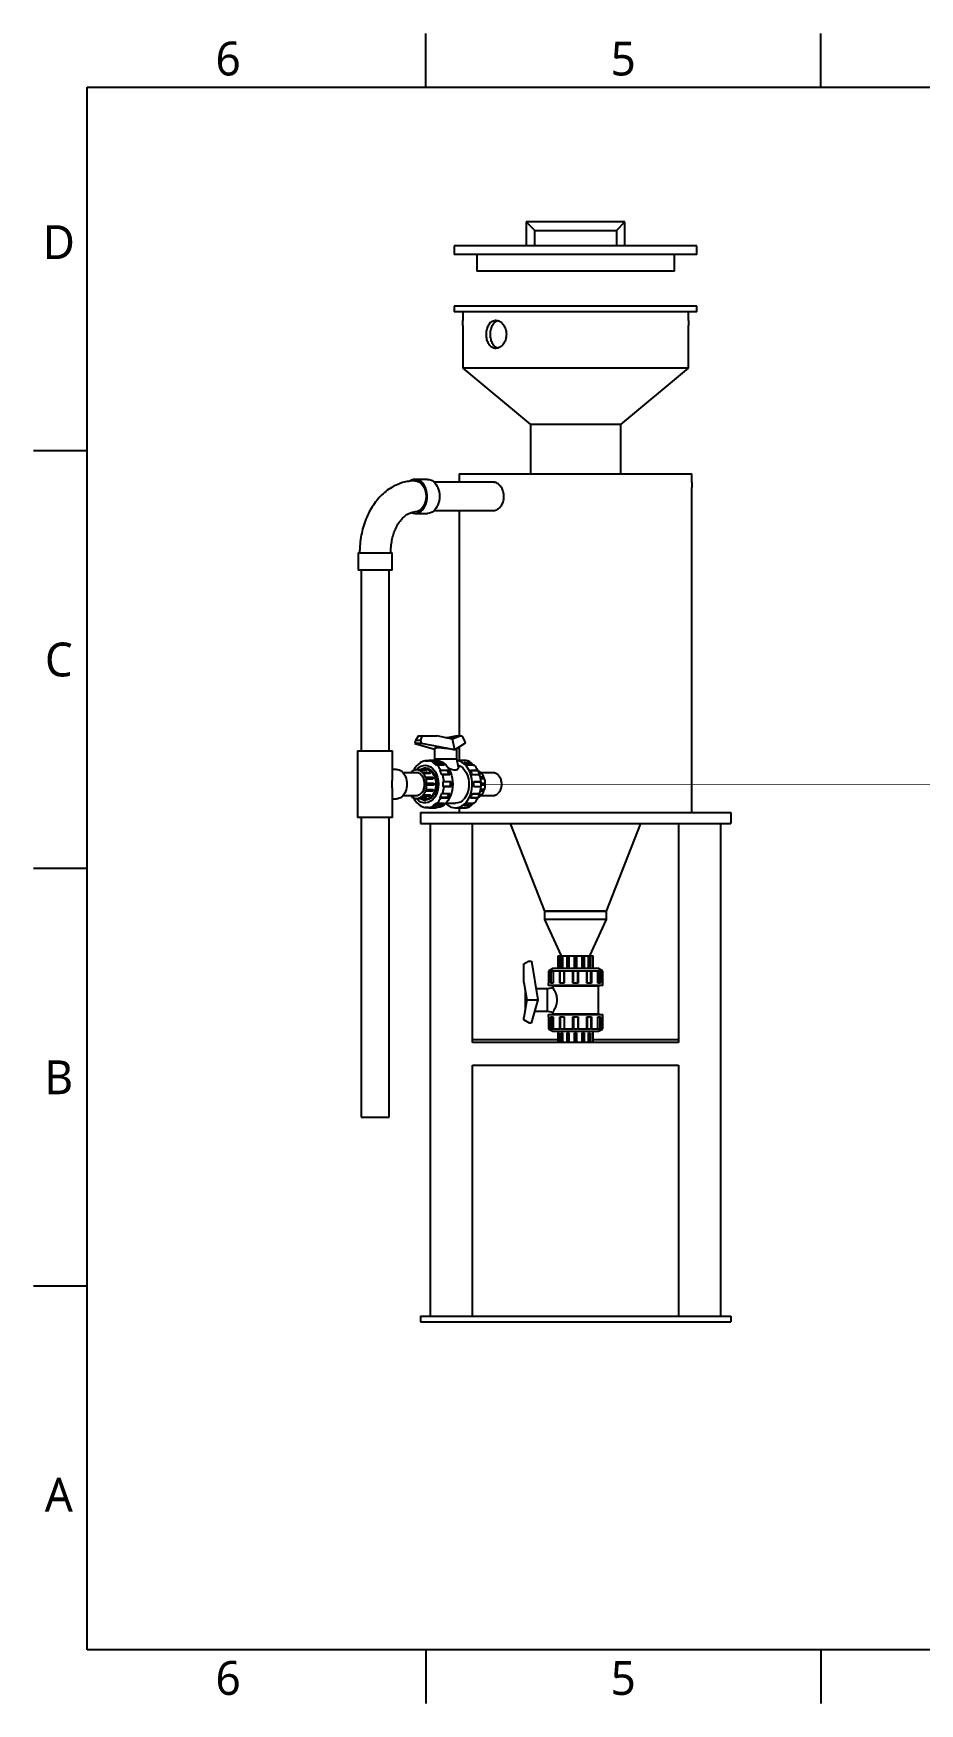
# Model space of a CAD drawing. Extents: x 1 to 420, y 0 to 296.
# Drawn here: x 1 to 158, y 0.5 to 296.5 of the extents above; entities that cross this region are included whole.
import ezdxf

# ---------------------------------------------------------------- set-up
doc = ezdxf.new("R2010")
doc.units = 0
doc.header["$LTSCALE"] = 12.7
doc.header["$MEASUREMENT"] = 0
for name, color, linetype in [('BORDER_FRAME', 7, 'CONTINUOUS'), ('BORDER_ZONES', 7, 'CONTINUOUS'), ('VISIBLE', 7, 'CONTINUOUS')]:
    doc.layers.add(name, color=color, linetype=linetype)
doc.styles.add('ONSHAPE-STANDARD', font='NotoSans-Regular.ttf')

msp = doc.modelspace()

# ---------------------------------------------------------------- linework, layer by layer
at = {"layer": 'BORDER_FRAME'}
for p, q in [((10.5, 10), (10.5, 287)), ((10.5, 287), (410.5, 287)), ((410.5, 10), (10.5, 10))]:
    msp.add_line(p, q, dxfattribs=at)
at = {"layer": 'BORDER_ZONES'}
for p, q in [((70.5, 287), (70.5, 296.5)), ((140.5, 287), (140.5, 296.5)), ((10.5, 222.5), (1, 222.5)), ((10.5, 148.5), (1, 148.5)), ((10.5, 74.5), (1, 74.5)), ((70.5, 10), (70.5, 0.5)), ((140.5, 10), (140.5, 0.5))]:
    msp.add_line(p, q, dxfattribs=at)
at = {"layer": 'VISIBLE'}
for p, q in [((88.31, 263.09), (88.31, 258.84)), ((105.81, 263.09), (88.31, 263.09)), ((89.81, 261.59), (88.31, 263.09)), ((89.81, 258.84), (89.81, 261.59)), ((89.81, 261.59), (104.31, 261.59)), ((104.31, 261.59), (105.81, 263.09)), ((104.31, 261.59), (104.31, 258.84)), ((105.81, 258.84), (105.81, 263.09)), ((75.56, 258.84), (75.56, 257.34)), ((118.56, 258.84), (75.56, 258.84)), ((118.56, 257.34), (118.56, 258.84)), ((118.56, 257.34), (75.56, 257.34)), ((79.56, 257.34), (79.56, 254.34)), ((114.56, 254.34), (114.56, 257.34)), ((114.56, 254.34), (79.56, 254.34)), ((75.56, 248.17), (75.56, 247.17)), ((118.56, 248.17), (75.56, 248.17)), ((118.56, 247.17), (75.56, 247.17)), ((77.06, 247.17), (77.06, 245.6)), ((117.06, 245.59), (117.06, 247.17)), ((118.56, 247.17), (118.56, 248.17)), ((77.06, 244.75), (77.06, 237.17)), ((82.92, 245.67), (83.28, 245.62)), ((117.06, 244.75), (117.06, 244.75)), ((117.06, 237.17), (117.06, 244.75)), ((77.06, 237.17), (89.06, 227.17)), ((117.06, 237.17), (77.06, 237.17)), ((105.06, 227.17), (117.06, 237.17)), ((89.06, 227.17), (89.06, 218.45)), ((105.06, 227.17), (89.06, 227.17)), ((105.06, 218.45), (105.06, 227.17)), ((70.81, 217.47), (68.62, 217.47)), ((82.76, 216.95), (72.01, 216.95)), ((76.46, 218.45), (76.46, 216.95)), ((76.46, 218.45), (117.66, 218.45)), ((117.66, 216.89), (117.66, 218.45)), ((117.66, 158.45), (117.66, 216)), ((68.62, 211.42), (70.81, 211.42)), ((72.01, 211.95), (82.76, 211.95)), ((76.46, 211.95), (76.46, 172.01)), ((82.49, 211.95), (82.71, 211.97)), ((58.52, 204.45), (58.52, 201.35)), ((58.52, 204.45), (64.57, 204.45)), ((64.57, 201.35), (64.57, 204.45)), ((64.57, 201.35), (58.52, 201.35)), ((59.05, 201.35), (59.05, 169.35)), ((64.05, 169.35), (64.05, 201.35)), ((69.22, 172.01), (68.72, 171.18)), ((69.22, 172.01), (69.85, 172.01)), ((69.62, 171.18), (69.85, 172.01)), ((69.85, 172.01), (72.49, 172.01)), ((75.24, 171.45), (72.49, 172.01)), ((73.87, 171.73), (75.67, 171.73)), ((74.35, 171.73), (75.85, 172.01)), ((75.67, 171.73), (74.86, 171.53)), ((76.72, 172.01), (75.24, 171.45)), ((75.85, 172.01), (76.72, 172.01)), ((76.72, 172.01), (76.89, 172.01)), ((76.89, 172.01), (77.43, 171)), ((58.43, 169.35), (58.43, 157.55)), ((58.43, 169.35), (64.63, 169.35)), ((64.63, 164.8), (64.63, 169.35)), ((68.72, 171.18), (68.6, 170.63)), ((69.75, 170.63), (68.6, 170.63)), ((68.6, 170.63), (72.04, 169.64)), ((69.62, 171.18), (68.72, 171.18)), ((69.75, 170.63), (69.62, 171.18)), ((75.68, 169.54), (69.75, 170.63)), ((72.04, 169.76), (72.04, 167.85)), ((75.68, 169.54), (75.24, 171.45)), ((75.68, 169.54), (75.46, 169.54)), ((77.5, 170.72), (75.68, 169.54)), ((76.04, 167.85), (76.04, 169.77)), ((76.46, 170.04), (76.46, 167.62)), ((77.43, 171), (77.5, 170.72)), ((65.34, 166.05), (64.63, 166.05)), ((68.37, 165.9), (68.47, 165.9)), ((68.39, 165.87), (68.37, 165.9)), ((68.57, 165.93), (68.39, 165.87)), ((68.59, 165.97), (68.57, 165.93)), ((70.58, 166), (68.88, 166)), ((68.98, 166.82), (69.07, 166.82)), ((69.19, 165.93), (69.17, 165.97)), ((69.17, 165.97), (70.47, 165.97)), ((69.19, 165.93), (70.48, 165.93)), ((69.37, 165.87), (69.19, 165.93)), ((69.39, 165.9), (69.37, 165.87)), ((70.68, 165.9), (69.39, 165.9)), ((70.41, 167.62), (71.09, 167.62)), ((70.99, 167.53), (70.43, 167.53)), ((70.47, 165.97), (70.48, 165.93)), ((70.48, 165.93), (70.58, 165.9)), ((72.37, 167.62), (71.09, 167.62)), ((73.23, 167.18), (71.91, 167.18)), ((71.93, 167.3), (73.22, 167.3)), ((72.04, 167.85), (72.01, 167.65)), ((76.04, 167.85), (72.04, 167.85)), ((72.31, 167.65), (72.04, 167.65)), ((73.8, 166.82), (72.52, 166.82)), ((74.39, 165.84), (73.07, 165.84)), ((73.14, 165.95), (74.42, 165.95)), ((73.23, 167.18), (73.22, 167.3)), ((73.67, 166.82), (73.23, 167.18)), ((74.39, 165.84), (74.42, 165.95)), ((74.68, 165.14), (74.39, 165.84)), ((76.29, 166.46), (76.04, 167.85)), ((77.67, 167.62), (76.38, 167.62)), ((77.23, 167.3), (78.51, 167.3)), ((77.41, 167.18), (78.57, 167.18)), ((79.1, 166.82), (77.81, 166.82)), ((78.43, 165.95), (79.72, 165.95)), ((78.49, 165.84), (79.73, 165.84)), ((69.02, 165.45), (66.52, 165.45)), ((67.84, 165.5), (67.8, 165.45)), ((67.84, 165.54), (67.84, 165.5)), ((69.92, 165.54), (71.21, 165.54)), ((69.92, 165.5), (69.92, 165.54)), ((70.06, 165.33), (69.92, 165.5)), ((69.92, 165.5), (71.21, 165.5)), ((70.09, 165.34), (70.06, 165.33)), ((71.38, 165.34), (70.09, 165.34)), ((70.44, 164.66), (70.45, 164.69)), ((70.52, 164.42), (70.44, 164.66)), ((70.44, 164.66), (71.74, 164.66)), ((70.45, 164.69), (71.75, 164.69)), ((70.52, 164.42), (71.82, 164.42)), ((70.55, 164.41), (70.52, 164.42)), ((71.84, 164.41), (70.55, 164.41)), ((70.66, 163.58), (70.68, 163.61)), ((70.66, 163.58), (71.95, 163.58)), ((70.66, 163.32), (70.66, 163.58)), ((70.68, 163.29), (70.66, 163.32)), ((70.66, 163.32), (71.95, 163.32)), ((70.68, 163.61), (71.97, 163.61)), ((71.97, 163.29), (70.68, 163.29)), ((71.21, 165.54), (71.21, 165.5)), ((71.21, 165.5), (71.35, 165.34)), ((71.75, 164.69), (71.74, 164.66)), ((71.74, 164.66), (71.82, 164.42)), ((71.82, 164.42), (71.84, 164.41)), ((71.97, 163.61), (71.95, 163.58)), ((71.95, 163.58), (71.95, 163.32)), ((71.95, 163.32), (71.97, 163.29)), ((74.68, 165.14), (73.35, 165.14)), ((74.76, 165.12), (73.48, 165.12)), ((74.92, 163.85), (73.6, 163.85)), ((74.92, 163.05), (73.6, 163.05)), ((73.7, 163.93), (74.99, 163.93)), ((74.99, 162.97), (73.7, 162.97)), ((74.76, 165.12), (74.68, 165.14)), ((74.92, 163.85), (74.99, 163.93)), ((74.92, 163.05), (74.92, 163.85)), ((74.99, 162.97), (74.92, 163.05)), ((78.76, 165.14), (80.01, 165.14)), ((80.06, 165.12), (78.77, 165.12)), ((79, 163.93), (80.28, 163.93)), ((79, 163.85), (80.26, 163.85)), ((79, 163.05), (80.26, 163.05)), ((80.28, 162.97), (79, 162.97)), ((79.86, 165.54), (80.24, 165.54)), ((80.24, 165.5), (79.88, 165.5)), ((80.41, 165.34), (79.94, 165.34)), ((80.17, 164.69), (80.78, 164.69)), ((80.77, 164.66), (80.18, 164.66)), ((80.85, 164.42), (80.22, 164.42)), ((80.87, 164.41), (80.22, 164.41)), ((80.24, 165.54), (80.24, 165.5)), ((80.24, 165.5), (80.38, 165.34)), ((80.26, 163.61), (81, 163.61)), ((80.98, 163.58), (80.26, 163.58)), ((80.98, 163.32), (80.26, 163.32)), ((81, 163.29), (80.26, 163.29)), ((82.74, 165.45), (80.28, 165.45)), ((80.78, 164.69), (80.77, 164.66)), ((80.77, 164.66), (80.85, 164.42)), ((80.85, 164.42), (80.87, 164.41)), ((81, 163.61), (80.98, 163.58)), ((80.98, 163.58), (80.98, 163.32)), ((80.98, 163.32), (81, 163.29)), ((82.71, 165.43), (82.49, 165.45)), ((64.63, 157.55), (64.63, 162.1)), ((64.63, 160.85), (65.34, 160.85)), ((66.52, 161.45), (69.02, 161.45)), ((67.8, 161.45), (67.84, 161.4)), ((67.84, 161.4), (67.84, 161.36)), ((68.37, 161), (68.39, 161.03)), ((68.47, 161), (68.37, 161)), ((68.39, 161.03), (68.57, 160.97)), ((68.57, 160.97), (68.59, 160.93)), ((68.88, 160.9), (70.58, 160.9)), ((69.07, 160.07), (68.98, 160.07)), ((69.17, 160.93), (69.19, 160.97)), ((70.47, 160.93), (69.17, 160.93)), ((69.19, 160.97), (69.37, 161.03)), ((69.19, 160.97), (70.48, 160.97)), ((69.37, 161.03), (69.39, 161)), ((69.39, 161), (70.68, 161)), ((69.92, 161.4), (70.06, 161.56)), ((69.92, 161.36), (69.92, 161.4)), ((69.92, 161.4), (71.21, 161.4)), ((71.21, 161.36), (69.92, 161.36)), ((70.06, 161.56), (70.09, 161.56)), ((70.09, 161.56), (71.38, 161.56)), ((70.44, 162.24), (70.52, 162.48)), ((70.44, 162.24), (71.74, 162.24)), ((70.45, 162.2), (70.44, 162.24)), ((71.75, 162.2), (70.45, 162.2)), ((70.48, 160.97), (70.47, 160.93)), ((70.58, 161), (70.48, 160.97)), ((70.52, 162.48), (70.55, 162.49)), ((70.52, 162.48), (71.82, 162.48)), ((70.55, 162.49), (71.84, 162.49)), ((71.35, 161.56), (71.21, 161.4)), ((71.21, 161.4), (71.21, 161.36)), ((71.82, 162.48), (71.74, 162.24)), ((71.74, 162.24), (71.75, 162.2)), ((71.84, 162.49), (71.82, 162.48)), ((72.52, 160.07), (73.8, 160.07)), ((74.39, 161.06), (73.07, 161.06)), ((74.42, 160.95), (73.14, 160.95)), ((73.23, 159.72), (73.67, 160.07)), ((74.68, 161.76), (73.35, 161.76)), ((73.48, 161.78), (74.76, 161.78)), ((74.05, 160.05), (75.77, 160.05)), ((74.39, 161.06), (74.68, 161.76)), ((74.42, 160.95), (74.39, 161.06)), ((74.68, 161.76), (74.76, 161.78)), ((77.81, 160.07), (79.1, 160.07)), ((79.72, 160.95), (78.43, 160.95)), ((78.49, 161.06), (79.73, 161.06)), ((78.76, 161.76), (80.01, 161.76)), ((78.77, 161.78), (80.06, 161.78)), ((80.24, 161.36), (79.86, 161.36)), ((80.24, 161.4), (79.88, 161.4)), ((79.94, 161.56), (80.41, 161.56)), ((80.78, 162.2), (80.17, 162.2)), ((80.77, 162.24), (80.18, 162.24)), ((80.22, 162.49), (80.87, 162.49)), ((80.85, 162.48), (80.22, 162.48)), ((80.38, 161.56), (80.24, 161.4)), ((80.24, 161.4), (80.24, 161.36)), ((80.28, 161.45), (82.74, 161.45)), ((80.85, 162.48), (80.77, 162.24)), ((80.77, 162.24), (80.78, 162.2)), ((80.87, 162.49), (80.85, 162.48)), ((82.71, 161.47), (82.78, 161.49)), ((64.63, 157.55), (58.43, 157.55)), ((59.05, 157.55), (59.05, 104.45)), ((64.05, 104.45), (64.05, 157.55)), ((69.56, 158.45), (124.56, 158.45)), ((69.56, 158.45), (69.56, 156.45)), ((71.09, 159.28), (70.41, 159.28)), ((70.43, 159.37), (70.99, 159.37)), ((71.09, 159.28), (72.37, 159.28)), ((73.23, 159.72), (71.91, 159.72)), ((73.22, 159.6), (71.93, 159.6)), ((72.04, 159.25), (72.31, 159.25)), ((73.22, 159.6), (73.23, 159.72)), ((75.77, 159.25), (76.05, 159.25)), ((76.38, 159.28), (77.67, 159.28)), ((76.46, 159.28), (76.46, 158.45)), ((78.51, 159.6), (77.23, 159.6)), ((77.41, 159.72), (78.57, 159.72)), ((124.56, 158.45), (124.56, 156.45)), ((69.56, 156.45), (124.56, 156.45)), ((71.31, 156.45), (71.31, 69.15)), ((78.81, 117.65), (78.81, 156.45)), ((85.48, 156.45), (91.56, 140.95)), ((102.56, 140.95), (108.63, 156.45)), ((115.31, 156.45), (115.31, 117.65)), ((122.81, 69.15), (122.81, 156.45)), ((91.56, 140.95), (102.56, 140.95)), ((102.56, 140.95), (91.56, 140.95)), ((91.56, 140.95), (91.56, 139.45)), ((102.56, 139.45), (91.56, 139.45)), ((91.56, 139.45), (94.51, 133.05)), ((99.6, 133.05), (102.56, 139.45)), ((102.56, 139.45), (102.56, 140.95)), ((87.89, 131.58), (88.71, 132.08)), ((87.89, 128.32), (87.89, 131.58)), ((88.71, 132.08), (89.26, 132.08)), ((89.26, 132.08), (90.35, 125.2)), ((92.23, 130.29), (92.23, 128.18)), ((92.64, 130.29), (92.23, 130.29)), ((93.01, 130.75), (92.32, 130.35)), ((92.32, 130.35), (92.32, 130.34)), ((92.64, 128.18), (92.64, 130.29)), ((92.75, 128.18), (92.75, 130.34)), ((101.11, 130.75), (93.01, 130.75)), ((93.11, 130.29), (93.11, 128.18)), ((94.24, 130.29), (93.11, 130.29)), ((93.96, 133.05), (93.96, 130.75)), ((93.96, 133.05), (94, 133.05)), ((94, 133.05), (94.05, 133.05)), ((94, 131.01), (94, 133.05)), ((94.08, 131.01), (94, 131.01)), ((94.05, 133.05), (94.08, 133.05)), ((94.05, 133.05), (94.05, 131.01)), ((94.08, 133.05), (94.08, 131.01)), ((94.08, 133.05), (94.53, 133.05)), ((94.24, 128.18), (94.24, 130.29)), ((94.34, 128.18), (94.34, 130.34)), ((94.53, 133.05), (94.58, 133.05)), ((94.53, 131.01), (94.53, 133.05)), ((94.75, 131.01), (94.53, 131.01)), ((94.58, 133.05), (94.58, 131.01)), ((94.58, 133.05), (94.75, 133.05)), ((94.75, 133.05), (94.75, 131.01)), ((94.75, 133.05), (95.56, 133.05)), ((95.03, 128.18), (95.03, 130.34)), ((95.05, 130.29), (95.05, 128.18)), ((96.59, 130.29), (95.05, 130.29)), ((95.56, 133.05), (95.61, 133.05)), ((95.56, 131.01), (95.56, 133.05)), ((95.87, 131.01), (95.56, 131.01)), ((95.61, 133.05), (95.61, 131.01)), ((95.61, 133.05), (95.86, 133.05)), ((95.86, 133.05), (95.87, 133.05)), ((95.86, 133.05), (95.86, 131.01)), ((95.87, 133.05), (95.87, 131.01)), ((95.87, 133.05), (96.88, 133.05)), ((96.59, 128.18), (96.59, 130.29)), ((96.66, 128.18), (96.66, 130.34)), ((96.88, 133.05), (96.92, 133.05)), ((96.88, 131.01), (96.88, 133.05)), ((97.23, 131.01), (96.88, 131.01)), ((96.92, 133.05), (97.2, 133.05)), ((96.92, 133.05), (96.92, 131.01)), ((97.2, 133.05), (97.2, 131.01)), ((97.2, 133.05), (97.23, 133.05)), ((97.23, 133.05), (97.23, 131.01)), ((97.23, 133.05), (98.24, 133.05)), ((97.46, 128.18), (97.46, 130.34)), ((97.53, 130.29), (97.53, 128.18)), ((99.06, 130.29), (97.53, 130.29)), ((98.24, 133.05), (98.26, 133.05)), ((98.24, 131.01), (98.24, 133.05)), ((98.56, 131.01), (98.24, 131.01)), ((98.26, 133.05), (98.51, 133.05)), ((98.26, 133.05), (98.26, 131.01)), ((98.51, 133.05), (98.56, 133.05)), ((98.51, 133.05), (98.51, 131.01)), ((98.56, 133.05), (98.56, 131.01)), ((98.56, 133.05), (99.37, 133.05)), ((99.06, 128.18), (99.06, 130.29)), ((99.08, 128.18), (99.08, 130.34)), ((99.37, 133.05), (99.53, 133.05)), ((99.37, 131.01), (99.37, 133.05)), ((99.59, 131.01), (99.37, 131.01)), ((99.53, 133.05), (99.53, 131.01)), ((99.53, 133.05), (99.59, 133.05)), ((99.59, 133.05), (99.59, 131.01)), ((99.59, 133.05), (100.04, 133.05)), ((99.77, 128.18), (99.77, 130.34)), ((99.88, 130.29), (99.88, 128.18)), ((101, 130.29), (99.88, 130.29)), ((100.04, 133.05), (100.07, 133.05)), ((100.04, 131.01), (100.04, 133.05)), ((100.11, 131.01), (100.04, 131.01)), ((100.07, 133.05), (100.11, 133.05)), ((100.07, 133.05), (100.07, 131.01)), ((100.11, 133.05), (100.11, 131.01)), ((100.11, 133.05), (100.16, 133.05)), ((100.16, 130.75), (100.16, 133.05)), ((101, 128.18), (101, 130.29)), ((101.8, 130.35), (101.11, 130.75)), ((101.36, 128.18), (101.36, 130.34)), ((101.47, 130.29), (101.47, 128.18)), ((101.88, 130.29), (101.47, 130.29)), ((101.8, 130.34), (101.8, 130.35)), ((101.88, 128.18), (101.88, 130.29)), ((87.89, 128.32), (88.44, 125.2)), ((93.02, 127.37), (92.04, 127.2)), ((92.21, 128.18), (92.21, 127.75)), ((92.23, 128.18), (92.21, 128.18)), ((101.91, 127.75), (92.21, 127.75)), ((93.11, 128.18), (92.64, 128.18)), ((92.84, 127.75), (92.84, 127.65)), ((101.28, 127.65), (92.84, 127.65)), ((93.02, 127.65), (93.02, 127.37)), ((95.05, 128.18), (94.24, 128.18)), ((97.53, 128.18), (96.59, 128.18)), ((99.88, 128.18), (99.06, 128.18)), ((101.47, 128.18), (101, 128.18)), ((101.09, 122.75), (101.09, 127.65)), ((101.28, 127.65), (101.28, 127.75)), ((101.91, 128.18), (101.88, 128.18)), ((101.91, 127.75), (101.91, 128.18)), ((88.44, 125.2), (87.89, 122.08)), ((88.16, 123.64), (88.16, 126.76)), ((88.44, 125.2), (90.35, 125.2)), ((90.35, 125.2), (89.17, 121.08)), ((92.04, 127.2), (90.03, 127.2)), ((92.04, 127.2), (92.04, 123.2)), ((87.89, 121.69), (87.89, 122.08)), ((88.89, 121.08), (87.89, 121.69)), ((89.77, 123.2), (92.04, 123.2)), ((92.04, 123.2), (93.02, 123.03)), ((92.21, 122.65), (92.21, 122.22)), ((92.21, 122.65), (101.91, 122.65)), ((92.21, 122.22), (92.23, 122.22)), ((92.23, 122.22), (92.23, 120.11)), ((92.64, 120.11), (92.64, 122.22)), ((92.64, 122.22), (93.11, 122.22)), ((92.75, 122.22), (92.75, 120.06)), ((92.84, 122.75), (92.84, 122.65)), ((92.84, 122.75), (101.28, 122.75)), ((93.02, 123.03), (93.02, 122.75)), ((93.11, 122.22), (93.11, 120.11)), ((94.24, 120.11), (94.24, 122.22)), ((94.24, 122.22), (95.05, 122.22)), ((94.34, 122.22), (94.34, 120.06)), ((95.03, 122.22), (95.03, 120.06)), ((95.05, 122.22), (95.05, 120.11)), ((96.59, 120.11), (96.59, 122.22)), ((96.59, 122.22), (97.53, 122.22)), ((96.66, 122.22), (96.66, 120.06)), ((97.46, 122.22), (97.46, 120.06)), ((97.53, 122.22), (97.53, 120.11)), ((99.06, 120.11), (99.06, 122.22)), ((99.06, 122.22), (99.88, 122.22)), ((99.08, 122.22), (99.08, 120.06)), ((99.77, 122.22), (99.77, 120.06)), ((99.88, 122.22), (99.88, 120.11)), ((101, 120.11), (101, 122.22)), ((101, 122.22), (101.47, 122.22)), ((101.28, 122.65), (101.28, 122.75)), ((101.36, 122.22), (101.36, 120.06)), ((101.47, 122.22), (101.47, 120.11)), ((101.88, 120.11), (101.88, 122.22)), ((101.88, 122.22), (101.91, 122.22)), ((101.91, 122.22), (101.91, 122.65)), ((89.17, 121.08), (88.89, 121.08)), ((92.23, 120.11), (92.64, 120.11)), ((92.32, 120.06), (92.32, 120.05)), ((92.32, 120.05), (93.01, 119.65)), ((93.01, 119.65), (101.11, 119.65)), ((93.11, 120.11), (94.24, 120.11)), ((93.96, 119.65), (93.96, 117.65)), ((94, 117.65), (94, 119.39)), ((94, 119.39), (94.08, 119.39)), ((94.05, 117.65), (94.05, 119.39)), ((94.08, 119.39), (94.08, 117.65)), ((94.53, 117.65), (94.53, 119.39)), ((94.53, 119.39), (94.75, 119.39)), ((94.58, 117.65), (94.58, 119.39)), ((94.75, 119.39), (94.75, 117.65)), ((95.05, 120.11), (96.59, 120.11)), ((95.56, 117.65), (95.56, 119.39)), ((95.56, 119.39), (95.87, 119.39)), ((95.61, 117.65), (95.61, 119.39)), ((95.86, 117.65), (95.86, 119.39)), ((95.87, 119.39), (95.87, 117.65)), ((96.88, 117.65), (96.88, 119.39)), ((96.88, 119.39), (97.23, 119.39)), ((96.92, 117.65), (96.92, 119.39)), ((97.2, 117.65), (97.2, 119.39)), ((97.23, 119.39), (97.23, 117.65)), ((97.53, 120.11), (99.06, 120.11)), ((98.24, 117.65), (98.24, 119.39)), ((98.24, 119.39), (98.56, 119.39)), ((98.26, 117.65), (98.26, 119.39)), ((98.51, 117.65), (98.51, 119.39)), ((98.56, 119.39), (98.56, 117.65)), ((99.37, 117.65), (99.37, 119.39)), ((99.37, 119.39), (99.59, 119.39)), ((99.53, 117.65), (99.53, 119.39)), ((99.59, 119.39), (99.59, 117.65)), ((99.88, 120.11), (101, 120.11)), ((100.04, 117.65), (100.04, 119.39)), ((100.04, 119.39), (100.11, 119.39)), ((100.07, 117.65), (100.07, 119.39)), ((100.11, 119.39), (100.11, 117.65)), ((100.16, 117.65), (100.16, 119.65)), ((101.11, 119.65), (101.8, 120.05)), ((101.47, 120.11), (101.88, 120.11)), ((101.8, 120.05), (101.8, 120.06)), ((93.96, 118.15), (78.81, 118.15)), ((115.31, 117.65), (78.81, 117.65)), ((115.31, 118.15), (100.16, 118.15)), ((78.81, 69.15), (78.81, 113.65)), ((78.81, 113.65), (115.31, 113.65)), ((115.31, 113.65), (115.31, 69.15)), ((59.05, 104.45), (64.05, 104.45)), ((69.56, 69.15), (124.56, 69.15)), ((69.56, 69.15), (69.56, 68.15)), ((69.56, 68.15), (124.56, 68.15)), ((124.56, 69.15), (124.56, 68.15))]:
    msp.add_line(p, q, dxfattribs=at)
for centre, radius, start, end in [((57.06, 245.17), 20, 358.7825, 1.2175), ((137.05, 245.17), 20, 178.7825, 181.1993), ((68.62, 209.43), 7.78, 90.0062, 96.9474), ((138.26, 216.45), 20.6, 178.7963, 180.9127), ((82.49, 162.47), 1.02, 270.0101, 282.3114), ((82.4, 162.77), 1.33, 286.736, 316.4919)]:
    msp.add_arc(centre, radius, start, end, dxfattribs=at)
for centre, major_axis, ratio, start_param, end_param in [((68.62, 214.45), (0, -3.02), 0.707107, 12.238616, 16.167792), ((74.04, 169.54), (-2, 0.23), 0.11059, 10.222716, 12.578911), ((68.88, 163.45), (0, -2.55), 0.707107, 9.710467, 10.036687), ((68.88, 163.45), (0, -2.55), 0.707107, 9.261668, 9.587888), ((68.88, 163.45), (0, -2.55), 0.707107, 2.529684, 2.855904), ((70.65, 163.45), (0, -2.87), 0.707107, 9.485941, 9.901505), ((70.59, 163.45), (0, -2.55), 0.707107, 12.525134, 15.729361), ((70.58, 163.45), (0, -2.55), 0.707107, 0, 3.141593), ((75.77, 163.45), (0, -4.2), 0.707107, 11.943544, 15.604468), ((76.05, 163.45), (0, -4.2), 0.707107, 3.027581, 3.141593), ((76.05, 163.45), (0, -4.2), 0.707107, 2.503982, 2.732005), ((77.33, 163.45), (0, -4.2), 0.707107, 2.732005, 3.027581), ((76.05, 163.45), (0, -4.2), 0.707107, 1.980384, 2.208407), ((77.33, 163.45), (0, -4.2), 0.707107, 2.208407, 2.503982), ((68.88, 163.45), (0, -2.01), 0.707107, 12.466578, 15.807756), ((68.88, 163.45), (0, -2.55), 0.707107, 2.080885, 2.407105), ((68.88, 163.45), (0, -2.55), 0.707107, 1.632086, 1.958306), ((68.88, 163.45), (0, -2.55), 0.707107, 1.183287, 1.509507), ((76.05, 163.45), (0, -4.2), 0.707107, 1.456785, 1.684808), ((77.33, 163.45), (0, -4.2), 0.707107, 1.684808, 1.980384), ((77.33, 163.45), (0, -4.2), 0.707107, 1.161209, 1.456785), ((68.88, 163.45), (0, -2.55), 0.707107, 11.954462, 12.280682), ((68.88, 163.45), (0, -2.55), 0.707107, 12.403261, 12.729481), ((68.88, 163.45), (0, -2.55), 0.707107, 0.285689, 0.611909), ((70.65, 163.45), (0, -2.87), 0.707107, 12.089644, 12.505207), ((68.88, 163.45), (0, -2.55), 0.707107, 0.734488, 1.060708), ((76.05, 163.45), (0, -4.2), 0.707107, 0.409587, 0.63761), ((76.05, 163.45), (0, -4.2), 0.707107, 0.933186, 1.161209), ((77.33, 163.45), (0, -4.2), 0.707107, 0.63761, 0.933186), ((76.05, 163.45), (0, -4.2), 0.707107, 0, 0.114012), ((77.33, 163.45), (0, -4.2), 0.707107, 0.114012, 0.409587)]:
    msp.add_ellipse(centre, major_axis=major_axis, ratio=ratio, start_param=start_param, end_param=end_param, dxfattribs=at)
at = {"layer": 'VISIBLE', "extrusion": (0, 0, -1)}
for centre, major_axis, start_param, end_param in [((68.62, 214.45), (0, 2.75), 0, 3.131829), ((70.81, 214.45), (0, 3.02), 0, 3.141593), ((65.34, 163.45), (0, 2.6), 0, 3.141593), ((70.75, 163.45), (0, 4.2), 11.633185, 11.92876), ((70.4, 163.45), (0, 3.34), 11.864243, 16.41009), ((70.4, 163.45), (0, 2.87), 12.089644, 16.18469), ((70.75, 163.45), (0, 4.2), 12.156783, 12.452359), ((70.17, 163.45), (0, 2.55), 0.16311, 0.285689), ((70.75, 163.45), (0, 4.2), 0.114012, 0.409587), ((72.04, 163.45), (0, 4.2), 12.452359, 12.680382), ((72.31, 163.45), (0, 4.2), 0, 3.141593), ((70.75, 163.45), (0, 4.2), 0.63761, 0.933186), ((72.04, 163.45), (0, 4.2), 0.409587, 0.63761), ((72.04, 163.45), (0, 4.2), 0.933186, 1.161209), ((75.77, 163.45), (0, 3.4), 0.190292, 3.141593), ((79.2, 163.45), (0, 2.55), 0.285689, 0.611909), ((70.17, 163.45), (0, 2.55), 0.611909, 0.734488), ((70.17, 163.45), (0, 2.55), 1.060708, 1.183287), ((70.17, 163.45), (0, 2.55), 1.509507, 1.632086), ((70.75, 163.45), (0, 4.2), 1.161209, 1.456785), ((70.75, 163.45), (0, 4.2), 1.684808, 1.980384), ((72.04, 163.45), (0, 4.2), 1.456785, 1.684808), ((79.2, 163.45), (0, 2.55), 0.734488, 1.060708), ((79.2, 163.45), (0, 2.55), 1.183287, 1.509507), ((79.2, 163.45), (0, 2.55), 1.632086, 1.958306), ((70.75, 163.45), (0, 4.2), 10.062388, 10.357964), ((70.17, 163.45), (0, 2.55), 2.855904, 2.978483), ((70.17, 163.45), (0, 2.55), 2.407105, 2.529684), ((70.17, 163.45), (0, 2.55), 1.958306, 2.080885), ((70.75, 163.45), (0, 4.2), 2.208407, 2.503982), ((72.04, 163.45), (0, 4.2), 2.503982, 2.732005), ((72.04, 163.45), (0, 4.2), 1.980384, 2.208407), ((79.2, 163.45), (0, 2.55), 2.529684, 2.855904), ((79.2, 163.45), (0, 2.55), 2.080885, 2.407105), ((70.75, 163.45), (0, 4.2), 9.53879, 9.834365), ((70.75, 163.45), (0, 4.2), 2.732005, 3.027581), ((72.04, 163.45), (0, 4.2), 9.310766, 9.53879)]:
    msp.add_ellipse(centre, major_axis=major_axis, ratio=0.707107, start_param=start_param, end_param=end_param, dxfattribs=at)
at = {"layer": 'VISIBLE'}
for points, knots in [([(82.91, 240.67), (82.86, 240.67), (82.7, 240.67), (82.12, 240.89), (81.7, 241.39), (81.38, 242.08), (81.24, 242.89), (81.27, 243.73), (81.46, 244.5), (81.84, 245.14), (82.23, 245.57), (82.91, 245.67), (82.92, 245.67), (82.92, 245.67)], [0, 0, 0, 0, 0.054881, 0.150345, 0.250821, 0.358221, 0.470533, 0.583807, 0.694318, 0.799468, 0.898416, 0.993661, 1, 1, 1, 1]), ([(83.31, 240.71), (83.17, 240.77), (82.85, 240.88), (82.39, 241.39), (82.1, 242.08), (81.95, 242.89), (81.98, 243.72), (82.18, 244.5), (82.5, 245.13), (83.02, 245.55), (83.2, 245.6), (83.27, 245.62)], [0, 0, 0, 0, 0.095516, 0.207719, 0.32775, 0.453342, 0.579993, 0.703513, 0.821029, 0.931613, 1, 1, 1, 1]), ([(83.28, 245.62), (83.35, 245.6), (83.53, 245.55), (84.11, 245.15), (84.52, 244.54), (84.77, 243.75), (84.79, 243.35), (84.79, 243.17)], [0, 0, 0, 0, 0.127863, 0.342192, 0.568877, 0.804242, 1, 1, 1, 1]), ([(84.79, 243.17), (84.77, 242.89), (84.73, 242.34), (84.4, 241.61), (83.93, 241.02), (83.51, 240.83), (83.31, 240.74)], [0, 0, 0, 0, 0.262436, 0.519268, 0.766168, 1, 1, 1, 1]), ([(83.31, 240.74), (83.31, 240.74), (83.31, 240.74), (83.11, 240.7), (82.91, 240.67)], [0, 0, 0, 0, 0.009937, 1, 1, 1, 1]), ([(67.68, 217.14), (67.35, 217.09), (66.67, 216.99), (65.53, 216.6), (64.46, 216.06), (63.43, 215.35), (62.48, 214.49), (61.61, 213.48), (60.84, 212.34), (60.17, 211.08), (59.63, 209.73), (59.22, 208.29), (58.94, 206.85), (58.8, 205.32), (58.8, 204.71), (58.79, 204.45)], [0, 0, 0, 0, 0.068185, 0.142025, 0.216474, 0.291889, 0.368541, 0.446569, 0.525977, 0.60665, 0.688394, 0.77098, 0.85416, 0.937715, 1, 1, 1, 1]), ([(84.37, 214.45), (84.35, 214.73), (84.3, 215.28), (83.97, 216.02), (83.51, 216.59), (82.91, 216.92), (82.62, 216.94), (82.49, 216.95)], [0, 0, 0, 0, 0.221887, 0.438999, 0.647632, 0.845199, 1, 1, 1, 1]), ([(117.66, 216.9), (117.66, 216.89), (117.66, 216.89), (117.66, 216.88), (117.66, 216.88)], [0, 0, 0, 0, 0.603829, 1, 1, 1, 1]), ([(117.66, 216.12), (117.66, 216.1), (117.66, 216.07), (117.66, 216.01), (117.66, 216), (117.66, 216)], [0, 0, 0, 0, 0.412267, 0.825519, 1, 1, 1, 1]), ([(82.71, 211.97), (82.83, 212), (83.11, 212.06), (83.68, 212.47), (84.09, 213.09), (84.35, 213.88), (84.36, 214.27), (84.37, 214.45)], [0, 0, 0, 0, 0.15786, 0.364911, 0.583886, 0.811259, 1, 1, 1, 1]), ([(64.3, 204.45), (64.3, 204.62), (64.3, 205.03), (64.41, 206.16), (64.63, 207.2), (64.94, 208.21), (65.34, 209.11), (65.81, 209.89), (66.32, 210.53), (66.86, 211.03), (67.39, 211.39), (67.75, 211.53), (67.93, 211.59)], [0, 0, 0, 0, 0.082443, 0.1985, 0.313078, 0.425126, 0.533681, 0.637855, 0.736899, 0.830217, 0.917786, 1, 1, 1, 1]), ([(67.93, 211.59), (67.93, 211.59), (67.94, 211.6), (68.49, 211.71), (68.59, 211.7), (68.62, 211.7)], [0, 0, 0, 0, 0.073281, 0.685275, 1, 1, 1, 1]), ([(76.29, 166.46), (76.29, 166.41), (76.31, 166.3), (76.1, 165.95), (75.76, 165.92), (75.69, 165.91), (75.21, 165.96), (74.63, 166.22), (74.52, 166.26), (74.49, 166.27)], [0, 0, 0, 0, 0.104656, 0.272565, 0.421929, 0.493769, 0.679478, 0.901208, 1, 1, 1, 1]), ([(64.63, 162.08), (64.62, 162.27), (64.6, 162.63), (64.56, 163.15), (64.55, 163.71), (64.6, 164.27), (64.62, 164.64), (64.63, 164.82)], [0, 0, 0, 0, 0.201046, 0.395551, 0.59746, 0.800027, 1, 1, 1, 1]), ([(83.97, 163.45), (83.96, 163.67), (83.93, 164.11), (83.66, 164.71), (83.32, 165.16), (82.82, 165.41), (82.73, 165.42), (82.71, 165.43)], [0, 0, 0, 0, 0.23821, 0.471024, 0.694188, 0.905317, 1, 1, 1, 1]), ([(83.37, 161.85), (83.37, 161.86), (83.42, 161.9), (83.8, 162.4), (83.95, 163), (83.97, 163.31), (83.97, 163.45)], [0, 0, 0, 0, 0.09278, 0.40655, 0.732539, 1, 1, 1, 1]), ([(93.02, 127.37), (93.04, 127.34), (93.09, 127.26), (93.27, 126.94), (93.5, 126.46), (93.72, 125.74), (93.76, 125.18), (93.7, 124.6), (93.55, 124.09), (93.34, 123.59), (93.14, 123.21), (93.03, 123.03), (93.02, 123.03), (93.02, 123.03)], [0, 0, 0, 0, 0.052343, 0.139645, 0.251113, 0.380539, 0.492973, 0.605214, 0.713921, 0.82413, 0.924993, 0.987742, 1, 1, 1, 1])]:
    msp.add_open_spline(points, degree=3, knots=knots, dxfattribs=at)
for points, weights in [([(68.36, 165.95), (68.36, 165.92), (68.36, 165.89)], [1, 1.00058428522, 1.00110510527]), ([(69.02, 166.78), (69, 166.8), (68.98, 166.82)], [1.00192398295, 1.00106801748, 1]), ([(69.57, 167.3), (69.54, 167.24), (69.51, 167.18)], [1, 1.00106801748, 1.00192398295]), ([(70.43, 167.53), (70.42, 167.57), (70.41, 167.62)], [1.00192398295, 1.00106801748, 1]), ([(71.09, 167.62), (71.04, 167.57), (70.99, 167.53)], [1, 1.00106801748, 1.00192398295]), ([(71.91, 167.18), (71.92, 167.24), (71.93, 167.3)], [1.00192398295, 1.00106801748, 1]), ([(72.4, 166.78), (72.14, 166.98), (71.91, 167.18)], [1.01227927128, 1.01713249342, 1.01227927128]), ([(72.52, 166.82), (72.46, 166.8), (72.4, 166.78)], [1, 1.00106801748, 1.00192398295]), ([(73.07, 165.84), (73.1, 165.89), (73.14, 165.95)], [1.00192398295, 1.00106801748, 1]), ([(73.35, 165.14), (73.19, 165.49), (73.07, 165.84)], [1.01227927128, 1.01713249342, 1.01227927128]), ([(78.51, 167.3), (78.54, 167.24), (78.57, 167.18)], [1, 1.00106801748, 1.00192398295]), ([(78.57, 167.18), (78.8, 167), (79.01, 166.82)], [1.01227927128, 1.01663031278, 1.01317970763]), ([(73.48, 165.12), (73.41, 165.13), (73.35, 165.14)], [1, 1.00106801748, 1.00192398295]), ([(73.6, 163.05), (73.58, 163.45), (73.6, 163.85)], [1.01227927128, 1.01713249342, 1.01227927128]), ([(73.6, 163.85), (73.65, 163.89), (73.7, 163.93)], [1.00192398295, 1.00106801748, 1]), ([(73.7, 162.97), (73.65, 163.01), (73.6, 163.05)], [1, 1.00106801748, 1.00192398295]), ([(80.01, 165.14), (80.03, 165.13), (80.06, 165.12)], [1.00192398295, 1.00106801748, 1]), ([(80.28, 163.93), (80.27, 163.89), (80.26, 163.85)], [1, 1.00106801748, 1.00192398295]), ([(80.26, 163.05), (80.27, 163.01), (80.28, 162.97)], [1.00192398295, 1.00106801748, 1]), ([(68.36, 161.01), (68.36, 160.98), (68.36, 160.95)], [1.00110471839, 1.00058406822, 1]), ([(68.98, 160.07), (69, 160.1), (69.02, 160.12)], [1, 1.00106801748, 1.00192398295]), ([(71.91, 159.72), (72.14, 159.92), (72.4, 160.12)], [1.01227927128, 1.01713249342, 1.01227927128]), ([(72.4, 160.12), (72.46, 160.1), (72.52, 160.07)], [1.00192398295, 1.00106801748, 1]), ([(73.07, 161.06), (73.19, 161.41), (73.35, 161.76)], [1.01227927128, 1.01713249342, 1.01227927128]), ([(73.14, 160.95), (73.1, 161.01), (73.07, 161.06)], [1, 1.00106801748, 1.00192398295]), ([(73.35, 161.76), (73.41, 161.77), (73.48, 161.78)], [1.00192398295, 1.00106801748, 1]), ([(79.01, 160.07), (78.8, 159.89), (78.57, 159.72)], [1.01318016489, 1.01663002447, 1.01227927128]), ([(80.06, 161.78), (80.03, 161.77), (80.01, 161.76)], [1, 1.00106801748, 1.00192398295]), ([(69.51, 159.72), (69.54, 159.66), (69.57, 159.6)], [1.00192398295, 1.00106801748, 1]), ([(70.41, 159.28), (70.42, 159.32), (70.43, 159.37)], [1, 1.00106801748, 1.00192398295]), ([(70.99, 159.37), (71.04, 159.32), (71.09, 159.28)], [1.00192398295, 1.00106801748, 1]), ([(71.93, 159.6), (71.92, 159.66), (71.91, 159.72)], [1, 1.00106801748, 1.00192398295]), ([(78.57, 159.72), (78.54, 159.66), (78.51, 159.6)], [1.00192398295, 1.00106801748, 1]), ([(92.32, 130.34), (92.27, 130.31), (92.23, 130.29)], [1.001218759, 1.00067894324, 1]), ([(92.64, 130.29), (92.7, 130.31), (92.75, 130.34)], [1, 1.00067894324, 1.001218759]), ([(92.75, 130.34), (92.95, 130.36), (93.15, 130.34)], [1.00980876047, 1.01339799058, 1.00980876047]), ([(93.15, 130.34), (93.13, 130.31), (93.11, 130.29)], [1.001218759, 1.00067894324, 1]), ([(94.24, 130.29), (94.29, 130.31), (94.34, 130.34)], [1, 1.00067894324, 1.001218759]), ([(94.34, 130.34), (94.69, 130.36), (95.03, 130.34)], [1.00980876047, 1.01339799058, 1.00980876047]), ([(95.03, 130.34), (95.04, 130.31), (95.05, 130.29)], [1.001218759, 1.00067894324, 1]), ([(96.59, 130.29), (96.62, 130.31), (96.66, 130.34)], [1, 1.00067894324, 1.001218759]), ([(96.66, 130.34), (97.06, 130.36), (97.46, 130.34)], [1.00980876047, 1.01339799058, 1.00980876047]), ([(97.46, 130.34), (97.49, 130.31), (97.53, 130.29)], [1.001218759, 1.00067894324, 1]), ([(99.06, 130.29), (99.07, 130.31), (99.08, 130.34)], [1, 1.00067894324, 1.001218759]), ([(99.08, 130.34), (99.43, 130.36), (99.77, 130.34)], [1.00980876047, 1.01339799058, 1.00980876047]), ([(99.77, 130.34), (99.83, 130.31), (99.88, 130.29)], [1.001218759, 1.00067894324, 1]), ([(100.96, 130.34), (101.16, 130.36), (101.36, 130.34)], [1.00980876047, 1.01339799058, 1.00980876047]), ([(101, 130.29), (100.98, 130.31), (100.96, 130.34)], [1, 1.00067894324, 1.001218759]), ([(101.36, 130.34), (101.42, 130.31), (101.47, 130.29)], [1.001218759, 1.00067894324, 1]), ([(101.88, 130.29), (101.84, 130.31), (101.8, 130.34)], [1, 1.00067894324, 1.001218759]), ([(92.23, 120.11), (92.27, 120.08), (92.32, 120.06)], [1, 1.00067894324, 1.001218759]), ([(92.75, 120.06), (92.7, 120.08), (92.64, 120.11)], [1.001218759, 1.00067894324, 1]), ([(93.15, 120.06), (92.95, 120.04), (92.75, 120.06)], [1.00980876047, 1.01339799058, 1.00980876047]), ([(93.11, 120.11), (93.13, 120.08), (93.15, 120.06)], [1, 1.00067894324, 1.001218759]), ([(94.34, 120.06), (94.29, 120.08), (94.24, 120.11)], [1.001218759, 1.00067894324, 1]), ([(95.03, 120.06), (94.69, 120.04), (94.34, 120.06)], [1.00980876047, 1.01339799058, 1.00980876047]), ([(95.05, 120.11), (95.04, 120.08), (95.03, 120.06)], [1, 1.00067894324, 1.001218759]), ([(96.66, 120.06), (96.62, 120.08), (96.59, 120.11)], [1.001218759, 1.00067894324, 1]), ([(97.46, 120.06), (97.06, 120.04), (96.66, 120.06)], [1.00980876047, 1.01339799058, 1.00980876047]), ([(97.53, 120.11), (97.49, 120.08), (97.46, 120.06)], [1, 1.00067894324, 1.001218759]), ([(99.08, 120.06), (99.07, 120.08), (99.06, 120.11)], [1.001218759, 1.00067894324, 1]), ([(99.77, 120.06), (99.43, 120.04), (99.08, 120.06)], [1.00980876047, 1.01339799058, 1.00980876047]), ([(99.88, 120.11), (99.83, 120.08), (99.77, 120.06)], [1, 1.00067894324, 1.001218759]), ([(100.96, 120.06), (100.98, 120.08), (101, 120.11)], [1.001218759, 1.00067894324, 1]), ([(101.36, 120.06), (101.16, 120.04), (100.96, 120.06)], [1.00980876047, 1.01339799058, 1.00980876047]), ([(101.47, 120.11), (101.42, 120.08), (101.36, 120.06)], [1, 1.00067894324, 1.001218759]), ([(101.8, 120.06), (101.84, 120.08), (101.88, 120.11)], [1.001218759, 1.00067894324, 1])]:
    msp.add_rational_spline(points, weights, degree=2, dxfattribs=at)
for points, weights, knots in [([(69.51, 167.18), (69.28, 167), (69.07, 166.82), (69.05, 166.8), (69.02, 166.78)], [1.01227927128, 1.01663031278, 1.01317970763, 1.01278145193, 1.01227927128], [5.933111, 5.933111, 5.933111, 13.210907, 13.210907, 14.050883, 14.050883, 14.050883]), ([(79.72, 165.95), (79.72, 165.92), (79.73, 165.89), (79.73, 165.86), (79.73, 165.84)], [1, 1.00058428522, 1.00110510527, 1.00153629443, 1.00192398295], [0, 0, 0, 0.654114, 0.654114, 1.195658, 1.195658, 1.195658]), ([(79.73, 165.84), (79.8, 165.69), (79.86, 165.54), (79.87, 165.52), (79.88, 165.5), (79.89, 165.47), (79.9, 165.45), (79.92, 165.4), (79.94, 165.34), (79.98, 165.24), (80.01, 165.14)], [1.01227927128, 1.01437500492, 1.01466076599, 1.01469968128, 1.01470503004, 1.0147111465, 1.01467336944, 1.01458626671, 1.01426581407, 1.01367250218, 1.01227927128], [5.933111, 5.933111, 5.933111, 9.438553, 9.438553, 9.915928, 9.915928, 10.46182, 10.46182, 11.720486, 11.720486, 14.050883, 14.050883, 14.050883]), ([(80.26, 163.85), (80.26, 163.73), (80.27, 163.6), (80.27, 163.59), (80.27, 163.58), (80.27, 163.45), (80.27, 163.32), (80.27, 163.31), (80.27, 163.29), (80.26, 163.17), (80.26, 163.05)], [1.01227927128, 1.01375872462, 1.01433618662, 1.01439821759, 1.01444984043, 1.01496222963, 1.01444922935, 1.01439757459, 1.01433552364, 1.01375787574, 1.01227927128], [5.933111, 5.933111, 5.933111, 8.407728, 8.407728, 8.673551, 8.673551, 11.312015, 11.312015, 11.577686, 11.577686, 14.050883, 14.050883, 14.050883]), ([(69.02, 160.12), (69.05, 160.09), (69.07, 160.07), (69.28, 159.89), (69.51, 159.72)], [1.01227927128, 1.01278174023, 1.01318016489, 1.01663002447, 1.01227927128], [5.933111, 5.933111, 5.933111, 6.773569, 6.773569, 14.050883, 14.050883, 14.050883]), ([(79.73, 161.06), (79.73, 161.03), (79.72, 161), (79.72, 160.97), (79.72, 160.95)], [1.00192398295, 1.00143022364, 1.00086590401, 1.00045193705, 1], [10.848401, 10.848401, 10.848401, 11.53811, 11.53811, 12.044059, 12.044059, 12.044059]), ([(80.01, 161.76), (79.98, 161.66), (79.94, 161.56), (79.92, 161.5), (79.9, 161.45), (79.89, 161.43), (79.88, 161.4), (79.87, 161.38), (79.86, 161.36), (79.8, 161.21), (79.73, 161.06)], [1.01227927128, 1.01367330205, 1.01426649506, 1.01458688097, 1.01467365263, 1.01471126481, 1.01470498347, 1.01469949097, 1.01466043746, 1.01437380243, 1.01227927128], [5.933111, 5.933111, 5.933111, 8.264845, 8.264845, 9.524224, 9.524224, 10.070116, 10.070116, 10.547452, 10.547452, 14.050883, 14.050883, 14.050883])]:
    msp.add_rational_spline(points, weights, degree=2, knots=knots, dxfattribs=at)

# ---------------------------------------------------------------- texts
at = {"layer": 'BORDER_ZONES', "char_height": 6, "attachment_point": 5, "style": 'ONSHAPE-STANDARD'}
for s, insert in [('6', (35.5, 292)), ('5', (105.5, 292)), ('D', (5.5, 259.5)), ('C', (5.5, 185.5)), ('B', (5.5, 111.5)), ('A', (5.5, 37.5)), ('6', (35.5, 5)), ('5', (105.5, 5))]:
    msp.add_mtext(s, dxfattribs=dict(at, insert=insert))

doc.saveas('drawing.dxf')
